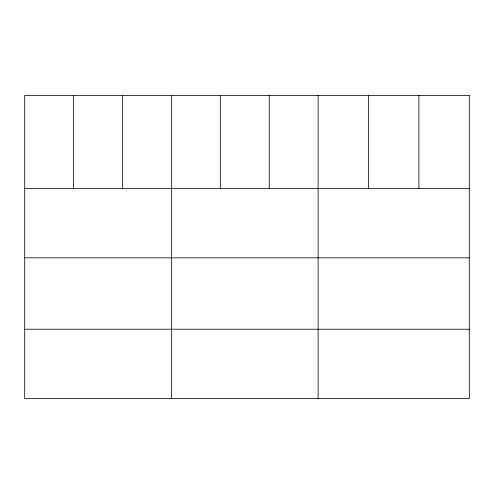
<?xml version="1.0" encoding="UTF-8"?>
<svg xmlns="http://www.w3.org/2000/svg" width="494" height="494" viewBox="0 0 494 494"><rect width="100%" height="100%" fill="white"/><g stroke="black" fill="none" stroke-linecap="round" stroke-linejoin="round"><path stroke-width="0.74" d="M24.7 188.535L469.3 188.535M24.7 257.831L469.3 257.831M24.7 329.22L469.3 329.22M418.912 95.484L418.912 188.535M368.524 95.484L368.524 188.535M318.136 95.484L318.136 398.516M269.23 95.484L269.23 188.535M220.324 95.484L220.324 188.535M171.418 95.484L171.418 398.516M122.512 95.484L122.512 188.535M73.606 95.484L73.606 188.535M469.3 95.484L24.7 95.484L24.7 398.516L469.3 398.516L469.3 95.484"/></g></svg>
